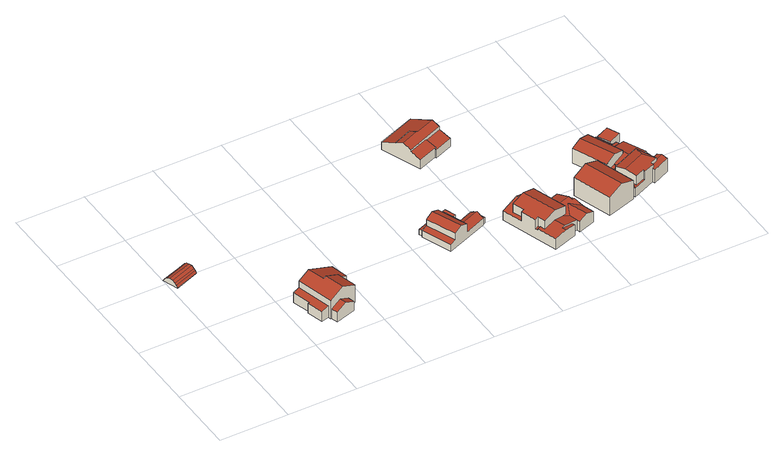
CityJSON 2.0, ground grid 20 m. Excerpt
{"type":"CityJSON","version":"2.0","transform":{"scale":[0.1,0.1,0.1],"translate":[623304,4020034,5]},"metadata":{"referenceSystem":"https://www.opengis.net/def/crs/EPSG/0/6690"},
"CityObjects":{
"building1":{"type":"Building","attributes":{"class":"3001","usage":"451","measuredHeight":-9999,"storeysAboveGround":9999,"BuildingDetailAttribute.buildingStructureType":"611","BuildingDetailAttribute.buildingStructureOrgType":"Null","BuildingDetailAttribute.urbanPlanType":"21","BuildingDetailAttribute.districtsAndZonesType":"Null","BuildingDetailAttribute.landUseType":"202","BuildingDetailAttribute.orgUsage":"20","BuildingDetailAttribute.specifiedBuildingCoverageRate":-9999,"BuildingDetailAttribute.specifiedFloorAreaRate":-9999,"BuildingDetailAttribute.surveyYear":2023,"BuildingIDAttribute.prefecture":"17","BuildingIDAttribute.city":"17206"},"geometry":[{"type":"Solid","lod":"2","boundaries":[[[[0,1,2,3]],[[4,5,6,7]],[[8,9,10,11]],[[12,13,14,15]],[[16,17,18,19]],[[20,21,5,4]],[[7,6,17,16]],[[15,14,9,8]],[[11,10,19,18]],[[3,2,20,4,7,16,19,10,9,14,13]],[[0,12,15,8,11,18,17,6,5,21,1]],[[20,2,1,21]],[[12,0,3,13]]]],"semantics":{"surfaces":[{"type":"GroundSurface"},{"type":"RoofSurface"},{"type":"WallSurface"}],"values":[[0,1,1,1,1,1,1,1,1,2,2,2,2]]}}]},
"building2":{"type":"Building","attributes":{"class":"3001","usage":"411","measuredHeight":8,"storeysAboveGround":9999,"BuildingDetailAttribute.buildingStructureType":"611","BuildingDetailAttribute.buildingStructureOrgType":"Null","BuildingDetailAttribute.urbanPlanType":"21","BuildingDetailAttribute.districtsAndZonesType":"Null","BuildingDetailAttribute.landUseType":"211","BuildingDetailAttribute.orgUsage":"6","BuildingDetailAttribute.specifiedBuildingCoverageRate":-9999,"BuildingDetailAttribute.specifiedFloorAreaRate":-9999,"BuildingDetailAttribute.surveyYear":2023,"BuildingIDAttribute.prefecture":"17","BuildingIDAttribute.city":"17206"},"geometry":[{"type":"Solid","lod":"2","boundaries":[[[[22,23,24,25,26,27,28,29,30,31,32,33,34,35]],[[36,37,38,39]],[[40,36,39,41]],[[42,43,44,45,46,47]],[[42,48,49,50,43]],[[46,51,52,47]],[[53,54,55,56,57,58]],[[52,48,42,47]],[[55,34,33,56]],[[56,33,32,57]],[[34,55,54,44,43,50,35]],[[30,53,58,31]],[[48,23,22,49]],[[44,54,53,30,29,45]],[[48,52,51,24,23]],[[49,22,35,50]],[[46,45,29,28,37,36,40,25,24,51]],[[39,38,27,26,41]],[[37,28,27,38]],[[57,32,31,58]],[[25,40,41,26]]]],"semantics":{"surfaces":[{"type":"GroundSurface"},{"type":"RoofSurface"},{"type":"WallSurface"}],"values":[[0,1,1,1,1,1,1,2,2,2,2,2,2,2,2,2,2,2,2,2,2]]}}]},
"building3":{"type":"Building","attributes":{"class":"3001","usage":"451","measuredHeight":5.7,"storeysAboveGround":9999,"BuildingDetailAttribute.buildingStructureType":"611","BuildingDetailAttribute.buildingStructureOrgType":"Null","BuildingDetailAttribute.urbanPlanType":"21","BuildingDetailAttribute.districtsAndZonesType":"Null","BuildingDetailAttribute.landUseType":"202","BuildingDetailAttribute.orgUsage":"20","BuildingDetailAttribute.specifiedBuildingCoverageRate":-9999,"BuildingDetailAttribute.specifiedFloorAreaRate":-9999,"BuildingDetailAttribute.surveyYear":2023,"BuildingIDAttribute.prefecture":"17","BuildingIDAttribute.city":"17206"},"geometry":[{"type":"Solid","lod":"2","boundaries":[[[[59,60,61,62,63,64,65,66,67,68,69,70,71,72,73,74]],[[75,76,77,78]],[[79,80,81,82]],[[83,84,85,86]],[[87,88,89,90,91,92,93]],[[94,95,96,97]],[[98,99,100,101]],[[102,103,82,81]],[[104,88,87,105,106,107]],[[91,90,76,75,108]],[[84,70,69,85]],[[67,83,86,68]],[[99,64,63,100]],[[77,102,81,80,95,94,72,71,78]],[[96,95,80,79]],[[85,69,68,86]],[[106,60,59,107]],[[90,89,103,102,77,76]],[[87,93,105]],[[75,78,71,70,84,83,67,66,108]],[[100,63,62,101]],[[92,91,108,66,65]],[[104,74,73,97,96,79,82,103,89,88]],[[97,73,72,94]],[[98,61,60,106,105,93,92,65,64,99]],[[61,98,101,62]],[[74,104,107,59]]]],"semantics":{"surfaces":[{"type":"GroundSurface"},{"type":"RoofSurface"},{"type":"WallSurface"}],"values":[[0,1,1,1,1,1,1,1,1,1,2,2,2,2,2,2,2,2,2,2,2,2,2,2,2,2,2]]}}]},
"building4":{"type":"Building","attributes":{"class":"3001","usage":"411","measuredHeight":5.6,"storeysAboveGround":9999,"BuildingDetailAttribute.buildingStructureType":"611","BuildingDetailAttribute.buildingStructureOrgType":"Null","BuildingDetailAttribute.urbanPlanType":"21","BuildingDetailAttribute.districtsAndZonesType":"Null","BuildingDetailAttribute.landUseType":"211","BuildingDetailAttribute.orgUsage":"6","BuildingDetailAttribute.specifiedBuildingCoverageRate":-9999,"BuildingDetailAttribute.specifiedFloorAreaRate":-9999,"BuildingDetailAttribute.surveyYear":2023,"BuildingIDAttribute.prefecture":"17","BuildingIDAttribute.city":"17206"},"geometry":[{"type":"Solid","lod":"2","boundaries":[[[[109,110,111,112,113,114]],[[115,116,117,118,119,120]],[[121,122,123,124,125,126]],[[117,116,127,128,129,130]],[[131,132,128,127]],[[133,134,135,136]],[[121,126,114,113,118,117,130]],[[115,120,132,131]],[[125,109,114,126]],[[116,115,131,127]],[[124,110,109,125]],[[111,136,135,129,128,132,120,119,112]],[[118,113,112,119]],[[129,135,134,122,121,130]],[[124,123,133,136,111,110]],[[123,122,134,133]]]],"semantics":{"surfaces":[{"type":"GroundSurface"},{"type":"RoofSurface"},{"type":"WallSurface"}],"values":[[0,1,1,1,1,1,2,2,2,2,2,2,2,2,2,2]]}}]},
"building5":{"type":"Building","attributes":{"class":"3001","usage":"411","measuredHeight":7.4,"storeysAboveGround":9999,"BuildingDetailAttribute.buildingStructureType":"611","BuildingDetailAttribute.buildingStructureOrgType":"Null","BuildingDetailAttribute.urbanPlanType":"21","BuildingDetailAttribute.districtsAndZonesType":"Null","BuildingDetailAttribute.landUseType":"211","BuildingDetailAttribute.orgUsage":"6","BuildingDetailAttribute.specifiedBuildingCoverageRate":-9999,"BuildingDetailAttribute.specifiedFloorAreaRate":-9999,"BuildingDetailAttribute.surveyYear":2023,"BuildingIDAttribute.prefecture":"17","BuildingIDAttribute.city":"17206"},"geometry":[{"type":"Solid","lod":"2","boundaries":[[[[137,138,139,140,141,142,143,144,145,146,147,148]],[[149,150,151,152,153,154]],[[155,156,157,158,159,160,161,162]],[[163,164,165,166]],[[165,167,168,169,170,171,172,166]],[[173,174,175,176]],[[177,178,179,180]],[[159,158,181,182,183]],[[180,184,185,186,187,188,183,182,177]],[[189,157,156,190]],[[149,154,191,192,193,194,195]],[[196,197,185,184]],[[198,193,192,187,186]],[[177,182,181,199,178]],[[143,189,190,144]],[[168,152,151,169]],[[175,171,170,176]],[[152,168,167,153]],[[138,197,196,139]],[[161,160,172,171,175,174]],[[194,148,147,195]],[[180,179,140,139,196,184]],[[181,142,141,199]],[[174,173,162,161]],[[158,157,189,143,142,181]],[[146,150,149,195,147]],[[154,153,167,165,164,191]],[[145,155,162,173,176,170,169,151,150,146]],[[159,183,188,163,166,172,160]],[[178,199,141,140,179]],[[156,155,145,144,190]],[[192,191,164,163,188,187]],[[194,193,198,137,148]],[[186,185,197,138,137,198]]]],"semantics":{"surfaces":[{"type":"GroundSurface"},{"type":"RoofSurface"},{"type":"WallSurface"}],"values":[[0,1,1,1,1,1,1,1,1,1,1,1,1,1,2,2,2,2,2,2,2,2,2,2,2,2,2,2,2,2,2,2,2,2]]}}]},
"building6":{"type":"Building","attributes":{"class":"3001","usage":"411","measuredHeight":7.7,"storeysAboveGround":9999,"BuildingDetailAttribute.buildingStructureType":"611","BuildingDetailAttribute.buildingStructureOrgType":"Null","BuildingDetailAttribute.urbanPlanType":"21","BuildingDetailAttribute.districtsAndZonesType":"Null","BuildingDetailAttribute.landUseType":"211","BuildingDetailAttribute.orgUsage":"6","BuildingDetailAttribute.specifiedBuildingCoverageRate":-9999,"BuildingDetailAttribute.specifiedFloorAreaRate":-9999,"BuildingDetailAttribute.surveyYear":2023,"BuildingIDAttribute.prefecture":"17","BuildingIDAttribute.city":"17206"},"geometry":[{"type":"Solid","lod":"2","boundaries":[[[[200,201,202,203]],[[204,205,206,207]],[[208,209,207,206]],[[204,200,203,205]],[[208,202,201,209]],[[201,200,204,207,209]],[[206,205,203,202,208]]]],"semantics":{"surfaces":[{"type":"GroundSurface"},{"type":"RoofSurface"},{"type":"WallSurface"}],"values":[[0,1,1,2,2,2,2]]}}]},
"building7":{"type":"Building","attributes":{"class":"3001","usage":"411","measuredHeight":6.5,"storeysAboveGround":9999,"BuildingDetailAttribute.buildingStructureType":"611","BuildingDetailAttribute.buildingStructureOrgType":"Null","BuildingDetailAttribute.urbanPlanType":"21","BuildingDetailAttribute.districtsAndZonesType":"Null","BuildingDetailAttribute.landUseType":"211","BuildingDetailAttribute.orgUsage":"6","BuildingDetailAttribute.specifiedBuildingCoverageRate":-9999,"BuildingDetailAttribute.specifiedFloorAreaRate":-9999,"BuildingDetailAttribute.surveyYear":2023,"BuildingIDAttribute.prefecture":"17","BuildingIDAttribute.city":"17206"},"geometry":[{"type":"Solid","lod":"2","boundaries":[[[[210,211,212,213,214,215,216,217,218,219,220,221,222,223,224,225,226,227]],[[228,229,230,231]],[[232,233,234,235]],[[236,237,238,239]],[[240,241,242,243]],[[244,245,246,247,248,249]],[[250,251,252,253]],[[254,255,256]],[[257,258,259,260]],[[261,262,263,232,235]],[[242,264,265,266,267,243]],[[268,269,270,271]],[[265,272,266]],[[273,274,271,270]],[[256,255,275,276]],[[277,278,279,280,281,282]],[[283,252,251,284,285,286,287,288]],[[278,277,289,290,291,248,247]],[[256,276,292,293,294,295,296,254]],[[219,287,286,295,294,261,235,220]],[[241,240,215,214,282,281]],[[285,284,254,296]],[[229,228,236,239,212,211]],[[227,231,230,210]],[[222,244,249,223]],[[224,257,260,269,268,225]],[[234,221,220,235]],[[273,290,289,237,236,228,231,227,226,274]],[[243,216,215,240]],[[259,258,248,291]],[[242,241,281,280,264]],[[238,213,212,239]],[[225,268,271,274,226]],[[229,211,210,230]],[[232,263,292,276,275,246,245,233]],[[238,237,289,277,282,214,213]],[[286,285,296,295]],[[263,262,293,292]],[[255,279,278,247,246,275]],[[233,245,244,222,221,234]],[[262,261,294,293]],[[290,273,270,269,260,259,291]],[[288,218,217,283]],[[287,219,218,288]],[[248,258,257,224,223,249]],[[255,254,284,251,250,272,265,264,280,279]],[[216,243,267,253,252,283,217]],[[266,272,250,253,267]]]],"semantics":{"surfaces":[{"type":"GroundSurface"},{"type":"RoofSurface"},{"type":"WallSurface"}],"values":[[0,1,1,1,1,1,1,1,1,1,1,1,1,1,1,1,1,1,1,2,2,2,2,2,2,2,2,2,2,2,2,2,2,2,2,2,2,2,2,2,2,2,2,2,2,2,2,2]]}}]},
"building8":{"type":"Building","attributes":{"class":"Null","usage":"461","measuredHeight":2.7,"storeysAboveGround":9999,"BuildingDetailAttribute.buildingStructureType":"611","BuildingDetailAttribute.buildingStructureOrgType":"Null","BuildingDetailAttribute.urbanPlanType":"21","BuildingDetailAttribute.districtsAndZonesType":"Null","BuildingDetailAttribute.landUseType":"211","BuildingDetailAttribute.orgUsage":"Null","BuildingDetailAttribute.specifiedBuildingCoverageRate":-9999,"BuildingDetailAttribute.specifiedFloorAreaRate":-9999,"BuildingDetailAttribute.surveyYear":2023,"BuildingIDAttribute.prefecture":"17","BuildingIDAttribute.city":"17206"},"geometry":[{"type":"Solid","lod":"2","boundaries":[[[[297,298,299,300]],[[301,302,303,304]],[[303,299,298,304]],[[304,298,297,301]],[[301,297,300,302]],[[302,300,299,303]]]],"semantics":{"surfaces":[{"type":"GroundSurface"},{"type":"RoofSurface"},{"type":"WallSurface"}],"values":[[0,1,2,2,2,2]]}}]}
},
"vertices":[
[17,371,8],[1,416,8],[71,441,8],[87,397,8],[73,438,15],[2,412,15],[4,408,20],[74,434,20],[14,380,20],[84,405,20],[82,412,25],[12,386,25],[17,371,9],[87,397,9],[86,401,15],[16,375,15],[76,428,25],[6,402,25],[9,395,27],[79,420,27],[71,441,9],[1,416,9],
[380,154,14],[350,146,14],[366,89,14],[342,82,14],[348,63,14],[289,46,14],[284,66,14],[281,65,14],[279,73,14],[257,67,14],[243,114,14],[249,115,14],[234,168,14],[367,205,14],[313,74,58],[284,66,44],[289,46,44],[319,55,58],[342,82,44],[348,63,44],[300,132,89],[286,183,89],[252,173,72],[281,65,72],[324,77,93],[308,134,93],[350,146,64],[380,154,49],[367,205,49],[366,89,72],[350,146,72],[279,73,51],[252,173,52],[234,168,46],[249,115,46],[243,114,45],[257,67,45],
[641,237,15],[724,269,15],[725,265,15],[736,269,15],[748,238,15],[738,233,15],[746,211,15],[784,225,15],[784,223,15],[793,226,15],[806,191,15],[798,188,15],[799,186,15],[675,138,15],[642,224,15],[646,225,15],[791,206,48],[728,181,48],[736,161,36],[799,186,36],[658,230,62],[692,144,62],[714,153,72],[680,239,72],[784,223,33],[798,188,33],[806,191,33],[793,226,33],[725,250,37],[726,257,35],[702,247,47],[727,184,47],[743,209,36],[746,211,35],[730,252,35],[675,138,36],[692,144,42],[658,230,42],[642,224,36],[725,265,33],[738,233,33],[748,238,33],[736,269,33],[736,161,62],[702,247,62],[646,225,35],[730,252,37],[724,269,32],[641,237,32],[784,225,36],
[834,477,13],[832,481,13],[778,460,13],[733,575,13],[842,617,13],[888,498,13],[802,554,57],[811,530,69],[867,552,69],[842,617,37],[733,575,37],[750,533,57],[875,531,50],[824,511,50],[836,482,39],[832,481,39],[834,477,38],[888,498,38],[811,532,69],[758,511,69],[767,489,59],[875,531,59],[802,554,59],[750,533,59],[836,482,43],[824,511,53],[767,489,53],[778,460,42],
[998,161,16],[1005,139,16],[1013,141,16],[1041,55,16],[992,39,16],[989,48,16],[971,42,16],[974,33,16],[905,10,16],[850,177,16],[949,210,16],[968,151,16],[900,194,62],[850,177,46],[869,119,46],[879,122,49],[867,156,49],[908,169,62],[905,10,50],[940,21,57],[936,31,57],[946,34,59],[935,67,59],[900,55,52],[895,70,52],[886,67,50],[974,80,78],[941,180,78],[904,168,90],[937,67,90],[867,156,78],[879,122,78],[869,119,75],[884,74,75],[893,77,78],[900,55,78],[886,67,46],[895,70,49],[893,77,49],[884,74,46],[997,108,59],[1017,47,59],[1041,55,50],[1030,88,50],[989,48,50],[982,72,50],[963,76,53],[1021,114,59],[1014,112,59],[1010,123,63],[964,108,63],[974,80,53],[971,42,50],[974,33,50],[941,180,51],[953,143,51],[955,147,50],[968,151,46],[949,210,46],[1013,141,50],[1005,139,50],[998,161,50],[992,39,50],
[1052,169,16],[1137,197,16],[1174,82,16],[1090,55,16],[1052,169,75],[1090,55,75],[1132,69,93],[1094,183,93],[1174,82,75],[1137,197,75],
[1201,312,16],[1222,264,16],[1234,269,16],[1240,257,16],[1252,262,16],[1288,182,16],[1281,179,16],[1302,131,16],[1252,109,16],[1249,115,16],[1182,86,16],[1163,129,16],[1168,131,16],[1152,168,16],[1163,173,16],[1115,283,16],[1177,310,16],[1180,303,16],[1202,255,47],[1222,264,43],[1201,312,43],[1180,303,47],[1186,107,46],[1174,134,46],[1163,129,43],[1182,86,43],[1202,255,48],[1207,242,48],[1240,257,43],[1234,269,43],[1288,182,36],[1281,198,40],[1259,188,40],[1281,179,36],[1168,131,43],[1174,134,43],[1165,155,43],[1198,169,43],[1190,186,43],[1152,168,43],[1263,149,58],[1270,134,64],[1295,146,64],[1289,160,58],[1271,132,73],[1245,190,73],[1243,156,80],[1163,173,41],[1190,186,41],[1185,197,41],[1158,185,41],[1220,102,43],[1218,108,44],[1191,96,44],[1248,183,43],[1254,171,43],[1281,157,38],[1289,160,36],[1115,283,62],[1158,185,62],[1189,199,72],[1146,297,72],[1263,149,38],[1220,212,62],[1177,310,62],[1165,155,73],[1177,127,80],[1212,245,53],[1238,187,53],[1245,190,51],[1248,183,51],[1281,198,43],[1252,262,43],[1302,131,58],[1271,132,63],[1249,122,63],[1252,116,61],[1249,115,61],[1252,109,58],[1207,242,52],[1220,212,52],[1185,197,43],[1191,96,73],[1218,108,73],[1220,102,71],[1252,116,71],[1249,122,73],
[1206,312,16],[1243,329,16],[1259,293,16],[1222,276,16],[1206,312,43],[1222,276,43],[1259,293,43],[1243,329,43]
]}
